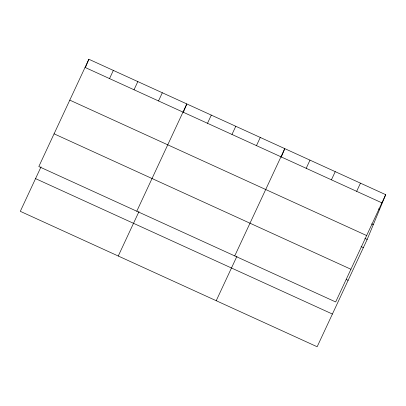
<?xml version="1.0" encoding="UTF-8"?>
<svg xmlns="http://www.w3.org/2000/svg" width="406" height="406" viewBox="0 0 406 406"><rect width="100%" height="100%" fill="white"/><g stroke="black" fill="none" stroke-linecap="round" stroke-linejoin="round"><path stroke-width="0.61" d="M85.326 67.777L88.853 59.246L385.7 194.672L367.176 239.464L317.147 346.754L20.3 211.328L41.052 166.825M183.284 112.467L186.811 103.936L136.781 211.227M281.246 157.152L284.773 148.626L234.739 255.917M88.853 59.246L38.824 166.536L335.671 301.962L385.7 194.672M109.529 78.597L113.34 70.421M134.021 89.767L137.832 81.591M158.507 100.942L162.319 92.766M118.258 256.019L139.009 211.516M207.486 123.287L211.303 115.111M231.978 134.457L235.79 126.281M256.47 145.632L260.282 137.456M216.22 300.709L236.972 256.206M306.19 168.312L310.001 160.137M331.423 179.828L335.234 171.652M356.656 191.338L360.467 183.162M85.037 67.421L381.889 202.848M378.443 208.928L379.59 209.455M371.571 223.899L373.292 224.68M69.786 100.13L366.633 235.556M364.882 238.418L367.176 239.464M361.071 246.594L363.365 247.64M54.074 133.828L350.921 269.254M346.394 279.561L348.115 280.348M35.55 178.62L332.402 314.046"/></g></svg>
